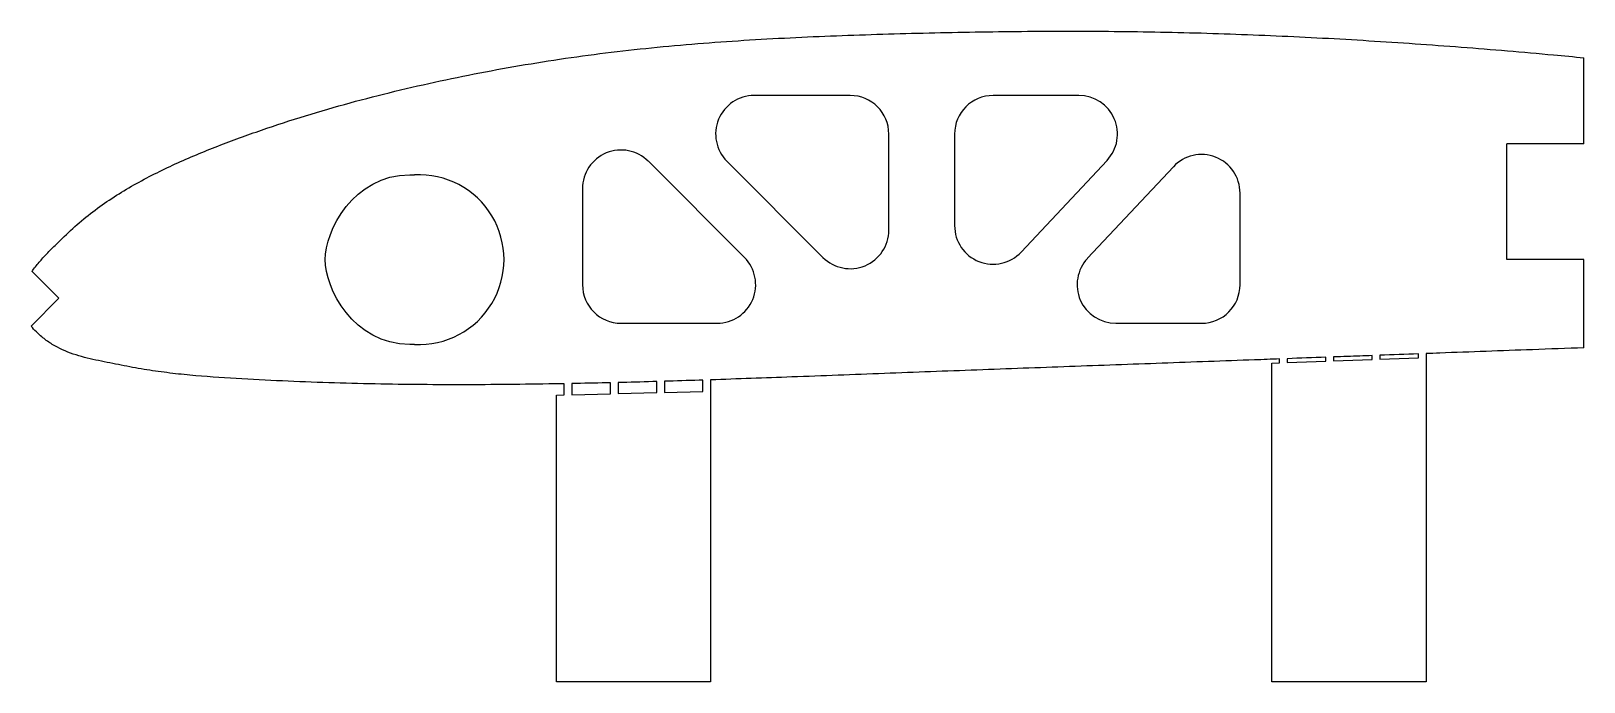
# Model space of a CAD drawing. Header units: millimetres. Extents: x 39.6 to 79.9, y -10 to 6.9.
import ezdxf

# ---------------------------------------------------------------- set-up
doc = ezdxf.new("R2010")
doc.units = ezdxf.units.MM

msp = doc.modelspace()

# ---------------------------------------------------------------- linework, layer by layer
at = {"color": 7, "linetype": 'Continuous', "lineweight": 25}
for p, q in [((79.901, 3.95), (79.901, 6.185)), ((60.875, 5.206), (58.384, 5.206)), ((66.805, 5.206), (64.58, 5.206)), ((61.875, 1.715), (61.875, 4.206)), ((63.58, 4.206), (63.58, 1.831)), ((79.901, 3.95), (77.901, 3.95)), ((77.901, 0.95), (77.901, 3.95)), ((58.13, 1.008), (55.639, 3.499)), ((57.676, 3.499), (60.168, 1.008)), ((65.31, 1.147), (67.534, 3.522)), ((69.253, 3.359), (67.028, 0.984)), ((53.931, 2.792), (53.931, 0.3)), ((70.983, 0.3), (70.983, 2.676)), ((79.901, 0.95), (77.901, 0.95)), ((79.901, -1.335), (79.901, 0.95)), ((39.656, 0.649), (40.355, -0.05)), ((40.355, -0.05), (39.632, -0.774)), ((54.931, -0.7), (57.423, -0.7)), ((67.758, -0.7), (69.983, -0.7)), ((73.209, -1.68), (73.209, -1.582)), ((73.409, -1.574), (73.409, -1.673)), ((74.408, -1.636), (74.408, -1.538)), ((74.608, -1.53), (74.608, -1.629)), ((74.608, -1.629), (75.607, -1.592)), ((75.607, -1.592), (75.607, -1.493)), ((75.807, -1.486), (75.807, -10)), ((71.807, -1.732), (72.01, -1.724)), ((71.807, -10), (71.807, -1.732)), ((72.01, -1.724), (72.01, -1.626)), ((72.209, -1.618), (72.209, -1.717)), ((72.209, -1.717), (73.209, -1.68)), ((73.409, -1.673), (74.408, -1.636)), ((53.455, -2.559), (53.455, -2.268)), ((53.655, -2.264), (53.655, -2.554)), ((54.655, -2.529), (54.655, -2.242)), ((54.855, -2.238), (54.855, -2.524)), ((55.855, -2.499), (55.855, -2.211)), ((56.055, -2.205), (56.055, -2.494)), ((57.054, -2.469), (57.054, -2.174)), ((57.254, -2.167), (57.254, -10)), ((53.254, -2.564), (53.455, -2.559)), ((53.254, -10), (53.254, -2.564)), ((53.655, -2.554), (54.655, -2.529)), ((54.855, -2.524), (55.855, -2.499)), ((56.055, -2.494), (57.054, -2.469)), ((57.254, -10), (53.254, -10)), ((75.807, -10), (71.807, -10))]:
    msp.add_line(p, q, dxfattribs=at)
for centre, radius, start, end in [((58.384, 4.206), 1, 90, 225), ((60.875, 4.206), 1, 0, 90), ((64.58, 4.206), 1, 90, 180), ((66.805, 4.206), 1, 316.8745, 90), ((54.931, 2.792), 1, 45, 180), ((69.983, 2.676), 1, 0, 136.8745), ((49.696, 0.95), 2.2, 266.8637, 93.1363), ((60.875, 1.715), 1, 225, 360), ((64.58, 1.831), 1, 180, 316.8745), ((57.423, 0.3), 1, 270, 45), ((67.758, 0.3), 1, 136.8745, 270), ((54.931, 0.3), 1, 180, 270), ((69.983, 0.3), 1, 270, 0)]:
    msp.add_arc(centre, radius, start, end, dxfattribs=at)
for points, knots in [([(39.656, 0.649), (39.663, 0.658), (39.729, 0.748), (39.863, 0.911), (40.067, 1.131), (40.279, 1.344), (40.565, 1.624), (40.935, 1.962), (41.409, 2.331), (41.909, 2.664), (42.43, 2.965), (42.963, 3.241), (43.507, 3.495), (44.06, 3.731), (44.618, 3.952), (45.182, 4.16), (45.938, 4.424), (46.891, 4.731), (48.046, 5.061), (49.211, 5.355), (50.383, 5.618), (51.561, 5.854), (52.744, 6.06), (53.932, 6.238), (55.522, 6.434), (57.516, 6.61), (59.915, 6.74), (62.317, 6.819), (64.718, 6.869), (67.121, 6.88), (69.523, 6.847), (71.924, 6.762), (74.323, 6.634), (76.719, 6.467), (78.578, 6.31), (79.638, 6.21), (79.901, 6.185)], [0.5008844, 0.5008844, 0.5008844, 0.5008844, 0.5011025, 0.5030513, 0.5050001, 0.5069489, 0.5088978, 0.5127954, 0.516693, 0.5205907, 0.5244883, 0.5283859, 0.5322836, 0.5361812, 0.5400788, 0.5439765, 0.5478741, 0.5556694, 0.5634647, 0.5712599, 0.5790552, 0.5868505, 0.5946458, 0.602441, 0.6102363, 0.6258269, 0.6414174, 0.657008, 0.6725985, 0.6881891, 0.7037796, 0.7193701, 0.7349607, 0.7505512, 0.7661418, 0.7712792, 0.7712792, 0.7712792, 0.7712792]), ([(49.455, -1.25), (47.988, -1.25), (47.255, 0.217), (47.255, 1.683), (47.988, 3.15), (49.455, 3.15)], [0, 0, 0, 0, 0.5, 0.5, 1, 1, 1, 1]), ([(53.455, -2.268), (53.422, -2.269), (52.988, -2.276), (52.154, -2.288), (50.953, -2.296), (49.752, -2.293), (48.551, -2.276), (47.35, -2.247), (46.149, -2.198), (44.95, -2.137), (43.951, -2.071), (43.155, -1.984), (42.56, -1.899), (41.97, -1.788), (41.38, -1.672), (40.795, -1.538), (40.328, -1.347), (39.994, -1.125), (39.789, -0.95), (39.675, -0.826), (39.632, -0.774)], [0.39911262, 0.39911262, 0.39911262, 0.39911262, 0.39976392, 0.4075592, 0.41535447, 0.42314974, 0.43094502, 0.43874029, 0.44653556, 0.45433084, 0.46212611, 0.46602375, 0.46992139, 0.47381902, 0.47771666, 0.4816143, 0.48551193, 0.48746075, 0.48940957, 0.49073909, 0.49073909, 0.49073909, 0.49073909]), ([(74.408, -1.538), (74.193, -1.545), (73.86, -1.558), (73.527, -1.57), (73.409, -1.574)], [0.263050926, 0.263050926, 0.263050926, 0.263050926, 0.267244268, 0.269540822, 0.269540822, 0.269540822, 0.269540822]), ([(79.901, -1.335), (79.455, -1.352), (78.209, -1.398), (76.845, -1.448), (75.926, -1.482), (75.807, -1.486)], [0.22737864, 0.22737864, 0.22737864, 0.22737864, 0.23606317, 0.25165372, 0.25396505, 0.25396505, 0.25396505, 0.25396505]), ([(72.01, -1.626), (71.794, -1.634), (70.777, -1.671), (68.961, -1.737), (66.56, -1.824), (64.159, -1.912), (61.759, -2.002), (59.457, -2.09), (57.956, -2.144), (57.254, -2.167)], [0.27862663, 0.27862663, 0.27862663, 0.27862663, 0.28283482, 0.29842536, 0.31401591, 0.32960646, 0.34519701, 0.36078755, 0.37445048, 0.37445048, 0.37445048, 0.37445048]), ([(54.655, -2.242), (54.622, -2.243), (54.289, -2.251), (53.956, -2.258), (53.655, -2.264)], [0.391325617, 0.391325617, 0.391325617, 0.391325617, 0.391968648, 0.39781485, 0.39781485, 0.39781485, 0.39781485]), ([(55.855, -2.211), (55.822, -2.212), (55.489, -2.221), (55.156, -2.23), (54.855, -2.238)], [0.383537645, 0.383537645, 0.383537645, 0.383537645, 0.384173374, 0.39002769, 0.39002769, 0.39002769, 0.39002769]), ([(57.054, -2.174), (57.022, -2.175), (56.689, -2.186), (56.355, -2.196), (56.055, -2.205)], [0.375748722, 0.375748722, 0.375748722, 0.375748722, 0.376378101, 0.382239556, 0.382239556, 0.382239556, 0.382239556])]:
    msp.add_open_spline(points, degree=3, knots=knots, dxfattribs=at)
for points in [[(49.455, 3.15), (49.475, 3.15), (49.515, 3.149), (49.555, 3.148), (49.575, 3.147)], [(49.575, -1.247), (49.555, -1.248), (49.515, -1.25), (49.475, -1.25), (49.455, -1.25)], [(73.209, -1.582), (72.876, -1.594), (72.543, -1.606), (72.209, -1.618)], [(75.607, -1.493), (75.274, -1.506), (74.941, -1.518), (74.608, -1.53)]]:
    msp.add_open_spline(points, degree=3, dxfattribs=at)

doc.saveas('drawing.dxf')
